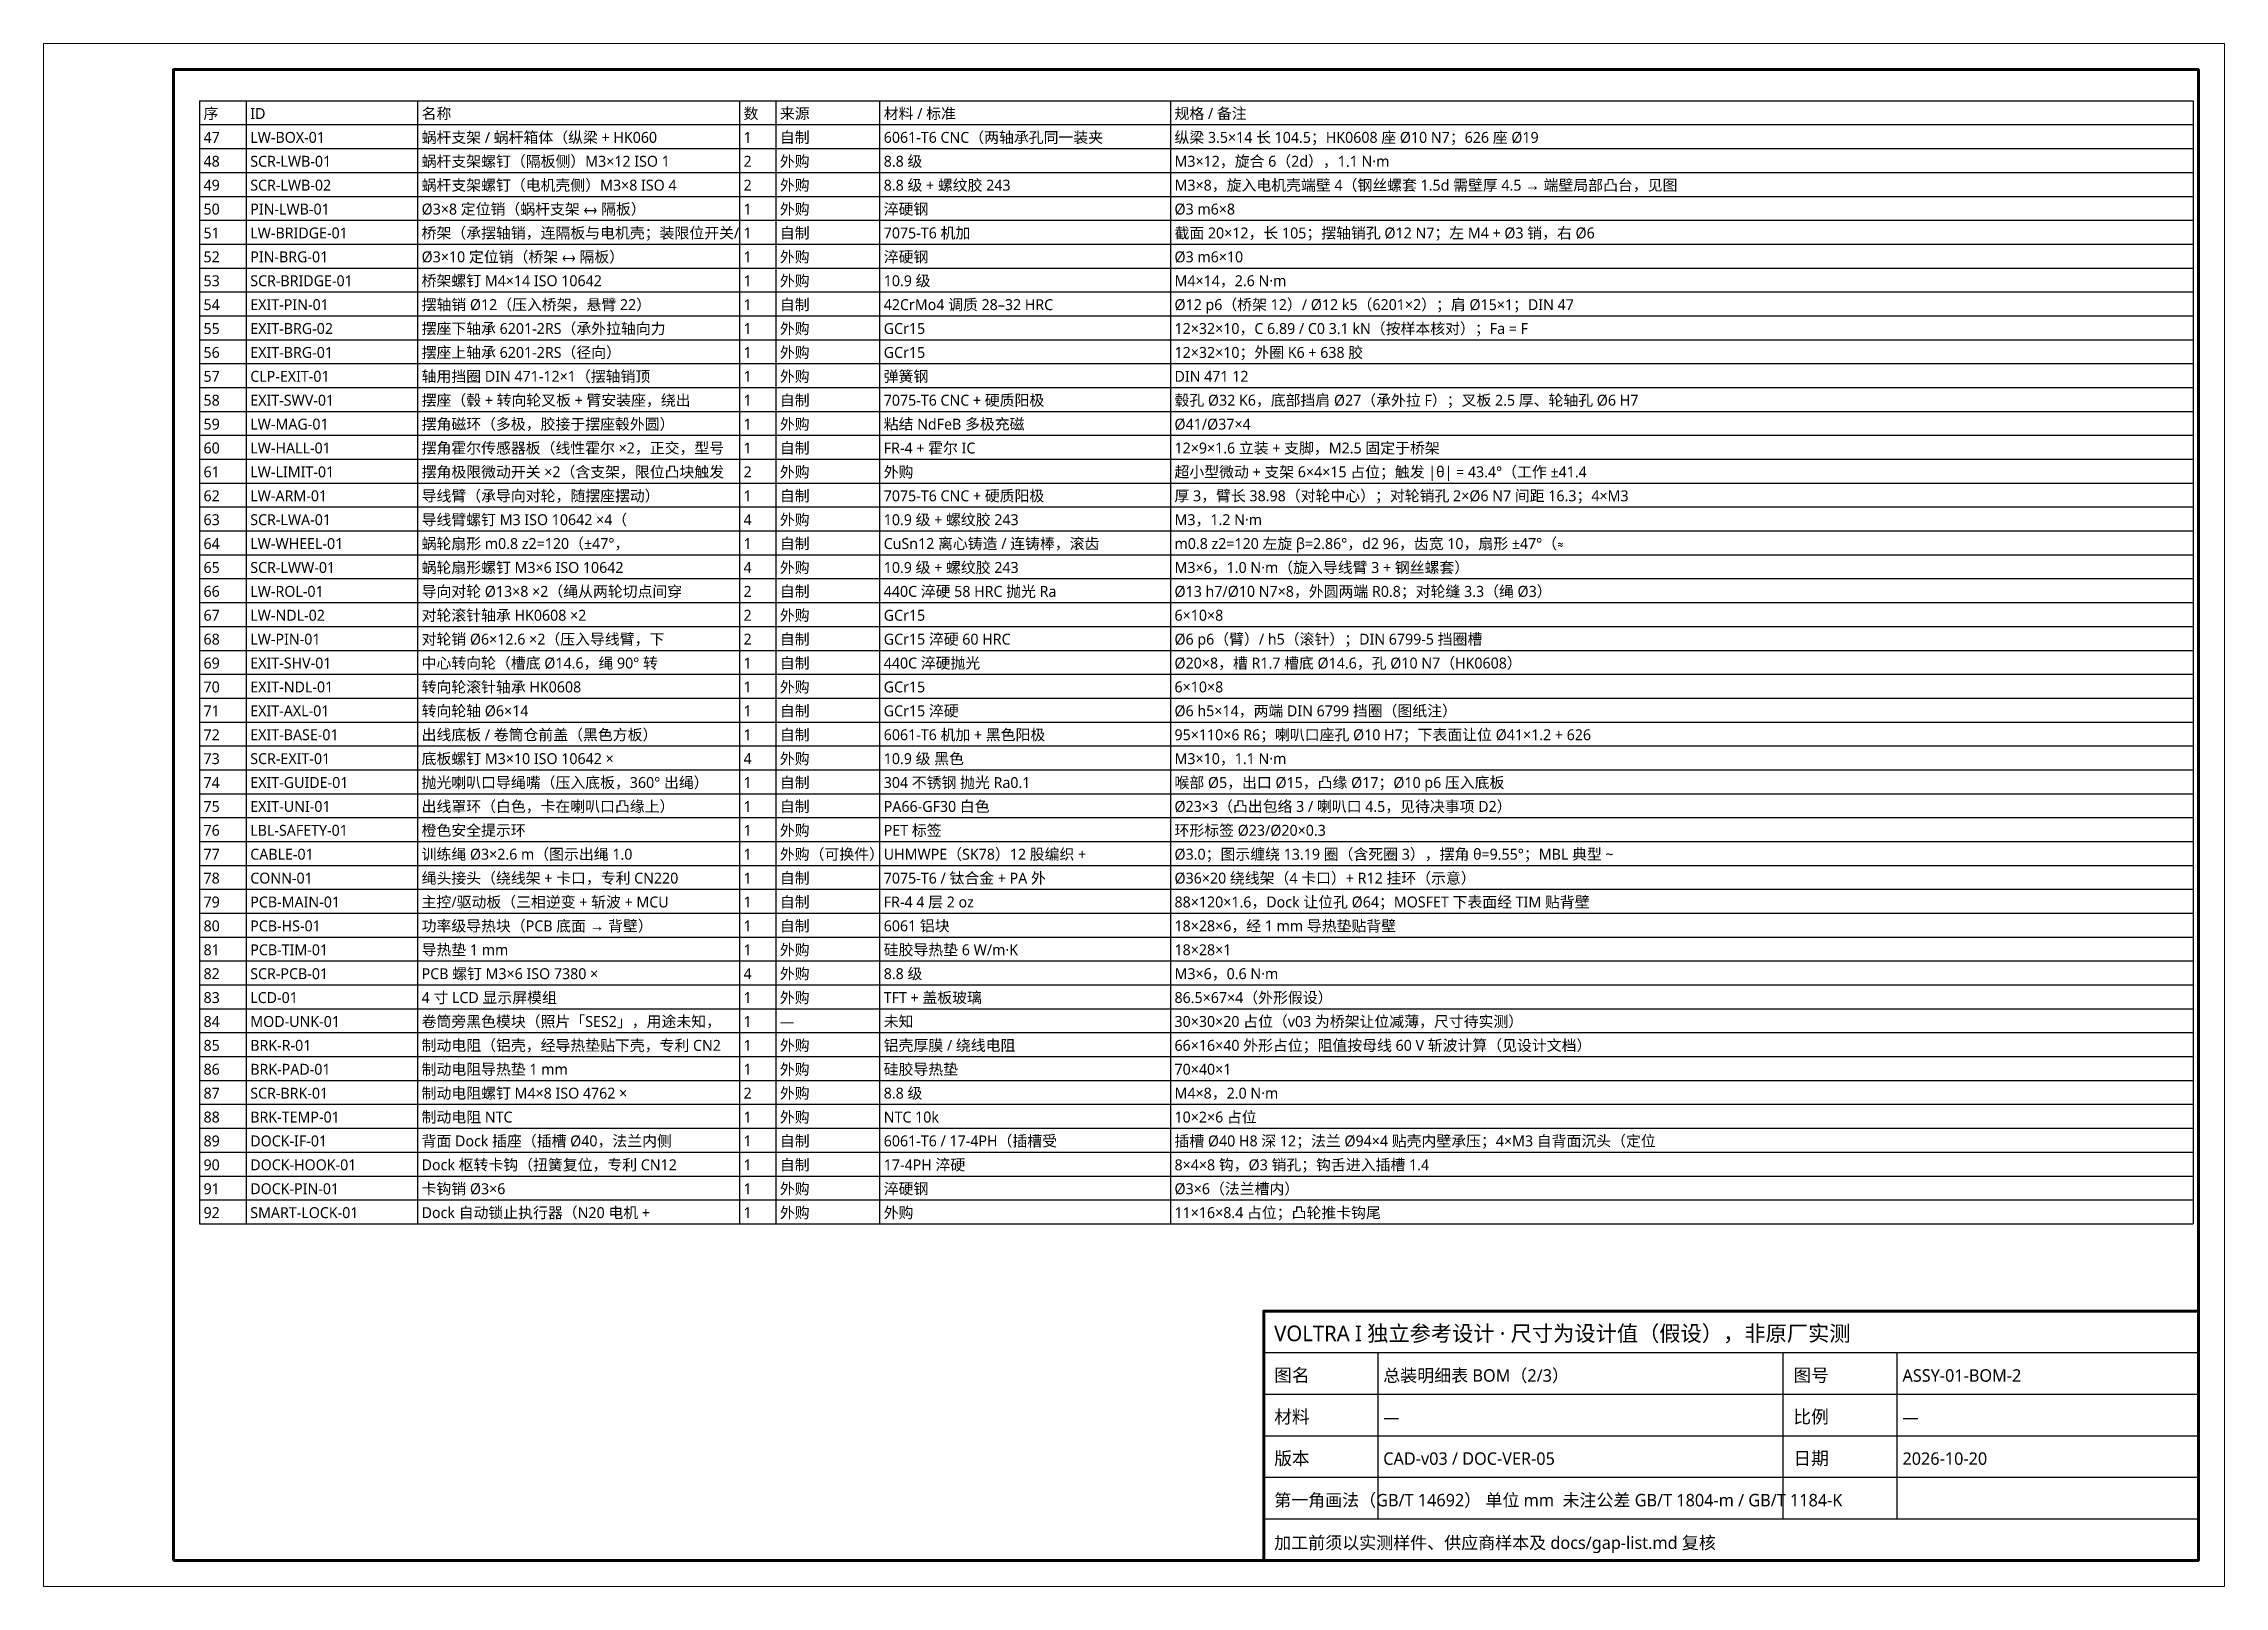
# Model space of a CAD drawing. Header units: millimetres. Extents: x 0 to 420, y 0 to 297.
import ezdxf

# ---------------------------------------------------------------- set-up
doc = ezdxf.new("R2010")
doc.units = ezdxf.units.MM
doc.layers.add('FRAME', color=7, linetype='CONTINUOUS', lineweight=70)
doc.layers.add('TEXT', color=7, linetype='CONTINUOUS', lineweight=25)
doc.styles.add('CJK', font='NotoSansCJK-Regular.ttc')

msp = doc.modelspace()

# ---------------------------------------------------------------- linework, layer by layer
at = {"layer": 'FRAME', "lineweight": 18}
msp.add_lwpolyline([(0, 0), (420, 0), (420, 297), (0, 297)], close=True, dxfattribs=at)
at = {"layer": 'FRAME'}
for points in [[(25, 5), (415, 5), (415, 292), (25, 292)], [(235, 5), (415, 5), (415, 53), (235, 53)]]:
    msp.add_lwpolyline(points, close=True, dxfattribs=at)
at = {"layer": 'TEXT'}
for p, q in [((30, 286), (30, 69.8)), ((39, 286), (39, 69.8)), ((72, 286), (72, 69.8)), ((134, 286), (134, 69.8)), ((141, 286), (141, 69.8)), ((161, 286), (161, 69.8)), ((217, 286), (217, 69.8)), ((414, 286), (414, 69.8)), ((235, 45), (415, 45)), ((257, 13), (257, 45)), ((335, 13), (335, 45)), ((357, 13), (357, 45)), ((235, 37), (415, 37)), ((235, 29), (415, 29)), ((235, 21), (415, 21)), ((235, 13), (415, 13))]:
    msp.add_line(p, q, dxfattribs=at)
for points in [[(30, 286), (414, 286)], [(30, 281.4), (414, 281.4)], [(30, 276.8), (414, 276.8)], [(30, 272.2), (414, 272.2)], [(30, 267.6), (414, 267.6)], [(30, 263), (414, 263)], [(30, 258.4), (414, 258.4)], [(30, 253.8), (414, 253.8)], [(30, 249.2), (414, 249.2)], [(30, 244.6), (414, 244.6)], [(30, 240), (414, 240)], [(30, 235.4), (414, 235.4)], [(30, 230.8), (414, 230.8)], [(30, 226.2), (414, 226.2)], [(30, 221.6), (414, 221.6)], [(30, 217), (414, 217)], [(30, 212.4), (414, 212.4)], [(30, 207.8), (414, 207.8)], [(30, 203.2), (414, 203.2)], [(30, 198.6), (414, 198.6)], [(30, 194), (414, 194)], [(30, 189.4), (414, 189.4)], [(30, 184.8), (414, 184.8)], [(30, 180.2), (414, 180.2)], [(30, 175.6), (414, 175.6)], [(30, 171), (414, 171)], [(30, 166.4), (414, 166.4)], [(30, 161.8), (414, 161.8)], [(30, 157.2), (414, 157.2)], [(30, 152.6), (414, 152.6)], [(30, 148), (414, 148)], [(30, 143.4), (414, 143.4)], [(30, 138.8), (414, 138.8)], [(30, 134.2), (414, 134.2)], [(30, 129.6), (414, 129.6)], [(30, 125), (414, 125)], [(30, 120.4), (414, 120.4)], [(30, 115.8), (414, 115.8)], [(30, 111.2), (414, 111.2)], [(30, 106.6), (414, 106.6)], [(30, 102), (414, 102)], [(30, 97.4), (414, 97.4)], [(30, 92.8), (414, 92.8)], [(30, 88.2), (414, 88.2)], [(30, 83.6), (414, 83.6)], [(30, 79), (414, 79)], [(30, 74.4), (414, 74.4)], [(30, 69.8), (414, 69.8)]]:
    msp.add_lwpolyline(points, dxfattribs=at)

# ---------------------------------------------------------------- texts
at = {"layer": 'TEXT', "style": 'CJK'}
for s, height, p in [('序', 2.1, (30.8, 282.5)), ('ID', 2.1, (39.8, 282.5)), ('名称', 2.1, (72.8, 282.5)), ('数', 2.1, (134.8, 282.5)), ('来源', 2.1, (141.8, 282.5)), ('材料 / 标准', 2.1, (161.8, 282.5)), ('规格 / 备注', 2.1, (217.8, 282.5)), ('47', 2.1, (30.8, 277.9)), ('LW-BOX-01', 2.1, (39.8, 277.9)), ('蜗杆支架 / 蜗杆箱体（纵梁 + HK060', 2.1, (72.8, 277.9)), ('1', 2.1, (134.8, 277.9)), ('自制', 2.1, (141.8, 277.9)), ('6061-T6 CNC（两轴承孔同一装夹', 2.1, (161.8, 277.9)), ('纵梁 3.5×14 长 104.5；HK0608 座 Ø10 N7；626 座 Ø19 ', 2.1, (217.8, 277.9)), ('48', 2.1, (30.8, 273.3)), ('SCR-LWB-01', 2.1, (39.8, 273.3)), ('蜗杆支架螺钉（隔板侧）M3×12 ISO 1', 2.1, (72.8, 273.3)), ('2', 2.1, (134.8, 273.3)), ('外购', 2.1, (141.8, 273.3)), ('8.8 级', 2.1, (161.8, 273.3)), ('M3×12，旋合 6（2d），1.1 N·m', 2.1, (217.8, 273.3)), ('49', 2.1, (30.8, 268.7)), ('SCR-LWB-02', 2.1, (39.8, 268.7)), ('蜗杆支架螺钉（电机壳侧）M3×8 ISO 4', 2.1, (72.8, 268.7)), ('2', 2.1, (134.8, 268.7)), ('外购', 2.1, (141.8, 268.7)), ('8.8 级 + 螺纹胶 243', 2.1, (161.8, 268.7)), ('M3×8，旋入电机壳端壁 4（钢丝螺套 1.5d 需壁厚 4.5 → 端壁局部凸台，见图', 2.1, (217.8, 268.7)), ('50', 2.1, (30.8, 264.1)), ('PIN-LWB-01', 2.1, (39.8, 264.1)), ('Ø3×8 定位销（蜗杆支架 ↔ 隔板）', 2.1, (72.8, 264.1)), ('1', 2.1, (134.8, 264.1)), ('外购', 2.1, (141.8, 264.1)), ('淬硬钢', 2.1, (161.8, 264.1)), ('Ø3 m6×8', 2.1, (217.8, 264.1)), ('51', 2.1, (30.8, 259.5)), ('LW-BRIDGE-01', 2.1, (39.8, 259.5)), ('桥架（承摆轴销，连隔板与电机壳；装限位开关/', 2.1, (72.8, 259.5)), ('1', 2.1, (134.8, 259.5)), ('自制', 2.1, (141.8, 259.5)), ('7075-T6 机加', 2.1, (161.8, 259.5)), ('截面 20×12，长 105；摆轴销孔 Ø12 N7；左 M4 + Ø3 销，右 Ø6 ', 2.1, (217.8, 259.5)), ('52', 2.1, (30.8, 254.9)), ('PIN-BRG-01', 2.1, (39.8, 254.9)), ('Ø3×10 定位销（桥架 ↔ 隔板）', 2.1, (72.8, 254.9)), ('1', 2.1, (134.8, 254.9)), ('外购', 2.1, (141.8, 254.9)), ('淬硬钢', 2.1, (161.8, 254.9)), ('Ø3 m6×10', 2.1, (217.8, 254.9)), ('53', 2.1, (30.8, 250.3)), ('SCR-BRIDGE-01', 2.1, (39.8, 250.3)), ('桥架螺钉 M4×14 ISO 10642', 2.1, (72.8, 250.3)), ('1', 2.1, (134.8, 250.3)), ('外购', 2.1, (141.8, 250.3)), ('10.9 级', 2.1, (161.8, 250.3)), ('M4×14，2.6 N·m', 2.1, (217.8, 250.3)), ('54', 2.1, (30.8, 245.7)), ('EXIT-PIN-01', 2.1, (39.8, 245.7)), ('摆轴销 Ø12（压入桥架，悬臂 22）', 2.1, (72.8, 245.7)), ('自制', 2.1, (141.8, 245.7)), ('42CrMo4 调质 28–32 HRC', 2.1, (161.8, 245.7)), ('Ø12 p6（桥架 12）/ Ø12 k5（6201×2）；肩 Ø15×1；DIN 47', 2.1, (217.8, 245.7)), ('1', 2.1, (134.8, 245.7)), ('55', 2.1, (30.8, 241.1)), ('EXIT-BRG-02', 2.1, (39.8, 241.1)), ('摆座下轴承 6201-2RS（承外拉轴向力 ', 2.1, (72.8, 241.1)), ('1', 2.1, (134.8, 241.1)), ('外购', 2.1, (141.8, 241.1)), ('GCr15', 2.1, (161.8, 241.1)), ('12×32×10，C 6.89 / C0 3.1 kN（按样本核对）；Fa = F', 2.1, (217.8, 241.1)), ('56', 2.1, (30.8, 236.5)), ('EXIT-BRG-01', 2.1, (39.8, 236.5)), ('摆座上轴承 6201-2RS（径向）', 2.1, (72.8, 236.5)), ('1', 2.1, (134.8, 236.5)), ('外购', 2.1, (141.8, 236.5)), ('GCr15', 2.1, (161.8, 236.5)), ('12×32×10；外圈 K6 + 638 胶', 2.1, (217.8, 236.5)), ('57', 2.1, (30.8, 231.9)), ('CLP-EXIT-01', 2.1, (39.8, 231.9)), ('轴用挡圈 DIN 471-12×1（摆轴销顶', 2.1, (72.8, 231.9)), ('1', 2.1, (134.8, 231.9)), ('外购', 2.1, (141.8, 231.9)), ('弹簧钢', 2.1, (161.8, 231.9)), ('DIN 471 12', 2.1, (217.8, 231.9)), ('58', 2.1, (30.8, 227.3)), ('EXIT-SWV-01', 2.1, (39.8, 227.3)), ('摆座（毂 + 转向轮叉板 + 臂安装座，绕出', 2.1, (72.8, 227.3)), ('1', 2.1, (134.8, 227.3)), ('自制', 2.1, (141.8, 227.3)), ('7075-T6 CNC + 硬质阳极', 2.1, (161.8, 227.3)), ('毂孔 Ø32 K6，底部挡肩 Ø27（承外拉 F）；叉板 2.5 厚、轮轴孔 Ø6 H7', 2.1, (217.8, 227.3)), ('59', 2.1, (30.8, 222.7)), ('LW-MAG-01', 2.1, (39.8, 222.7)), ('摆角磁环（多极，胶接于摆座毂外圆）', 2.1, (72.8, 222.7)), ('1', 2.1, (134.8, 222.7)), ('外购', 2.1, (141.8, 222.7)), ('粘结 NdFeB 多极充磁', 2.1, (161.8, 222.7)), ('Ø41/Ø37×4', 2.1, (217.8, 222.7)), ('60', 2.1, (30.8, 218.1)), ('LW-HALL-01', 2.1, (39.8, 218.1)), ('摆角霍尔传感器板（线性霍尔 ×2，正交，型号', 2.1, (72.8, 218.1)), ('1', 2.1, (134.8, 218.1)), ('自制', 2.1, (141.8, 218.1)), ('FR-4 + 霍尔 IC', 2.1, (161.8, 218.1)), ('12×9×1.6 立装 + 支脚，M2.5 固定于桥架', 2.1, (217.8, 218.1)), ('61', 2.1, (30.8, 213.5)), ('LW-LIMIT-01', 2.1, (39.8, 213.5)), ('摆角极限微动开关 ×2（含支架，限位凸块触发', 2.1, (72.8, 213.5)), ('2', 2.1, (134.8, 213.5)), ('外购', 2.1, (141.8, 213.5)), ('外购', 2.1, (161.8, 213.5)), ('超小型微动 + 支架 6×4×15 占位；触发 |θ| = 43.4°（工作 ±41.4', 2.1, (217.8, 213.5)), ('62', 2.1, (30.8, 208.9)), ('LW-ARM-01', 2.1, (39.8, 208.9)), ('导线臂（承导向对轮，随摆座摆动）', 2.1, (72.8, 208.9)), ('1', 2.1, (134.8, 208.9)), ('自制', 2.1, (141.8, 208.9)), ('7075-T6 CNC + 硬质阳极', 2.1, (161.8, 208.9)), ('厚 3，臂长 38.98（对轮中心）；对轮销孔 2×Ø6 N7 间距 16.3；4×M3', 2.1, (217.8, 208.9)), ('63', 2.1, (30.8, 204.3)), ('SCR-LWA-01', 2.1, (39.8, 204.3)), ('导线臂螺钉 M3 ISO 10642 ×4（', 2.1, (72.8, 204.3)), ('4', 2.1, (134.8, 204.3)), ('外购', 2.1, (141.8, 204.3)), ('10.9 级 + 螺纹胶 243', 2.1, (161.8, 204.3)), ('M3，1.2 N·m', 2.1, (217.8, 204.3)), ('64', 2.1, (30.8, 199.7)), ('LW-WHEEL-01', 2.1, (39.8, 199.7)), ('蜗轮扇形 m0.8 z2=120（±47°，', 2.1, (72.8, 199.7)), ('1', 2.1, (134.8, 199.7)), ('自制', 2.1, (141.8, 199.7)), ('CuSn12 离心铸造 / 连铸棒，滚齿', 2.1, (161.8, 199.7)), ('m0.8 z2=120 左旋 β=2.86°，d2 96，齿宽 10，扇形 ±47°（≈', 2.1, (217.8, 199.7)), ('蜗轮扇形螺钉 M3×6 ISO 10642 ', 2.1, (72.8, 195.1)), ('外购', 2.1, (141.8, 195.1)), ('10.9 级 + 螺纹胶 243', 2.1, (161.8, 195.1)), ('M3×6，1.0 N·m（旋入导线臂 3 + 钢丝螺套）', 2.1, (217.8, 195.1)), ('65', 2.1, (30.8, 195.1)), ('SCR-LWW-01', 2.1, (39.8, 195.1)), ('4', 2.1, (134.8, 195.1)), ('66', 2.1, (30.8, 190.5)), ('LW-ROL-01', 2.1, (39.8, 190.5)), ('导向对轮 Ø13×8 ×2（绳从两轮切点间穿', 2.1, (72.8, 190.5)), ('2', 2.1, (134.8, 190.5)), ('自制', 2.1, (141.8, 190.5)), ('440C 淬硬 58 HRC 抛光 Ra', 2.1, (161.8, 190.5)), ('Ø13 h7/Ø10 N7×8，外圆两端 R0.8；对轮缝 3.3（绳 Ø3）', 2.1, (217.8, 190.5)), ('67', 2.1, (30.8, 185.9)), ('LW-NDL-02', 2.1, (39.8, 185.9)), ('对轮滚针轴承 HK0608 ×2', 2.1, (72.8, 185.9)), ('2', 2.1, (134.8, 185.9)), ('外购', 2.1, (141.8, 185.9)), ('GCr15', 2.1, (161.8, 185.9)), ('6×10×8', 2.1, (217.8, 185.9)), ('68', 2.1, (30.8, 181.3)), ('LW-PIN-01', 2.1, (39.8, 181.3)), ('对轮销 Ø6×12.6 ×2（压入导线臂，下', 2.1, (72.8, 181.3)), ('2', 2.1, (134.8, 181.3)), ('自制', 2.1, (141.8, 181.3)), ('GCr15 淬硬 60 HRC', 2.1, (161.8, 181.3)), ('Ø6 p6（臂）/ h5（滚针）；DIN 6799-5 挡圈槽', 2.1, (217.8, 181.3)), ('69', 2.1, (30.8, 176.7)), ('EXIT-SHV-01', 2.1, (39.8, 176.7)), ('中心转向轮（槽底 Ø14.6，绳 90° 转', 2.1, (72.8, 176.7)), ('1', 2.1, (134.8, 176.7)), ('自制', 2.1, (141.8, 176.7)), ('440C 淬硬抛光', 2.1, (161.8, 176.7)), ('Ø20×8，槽 R1.7 槽底 Ø14.6，孔 Ø10 N7（HK0608）', 2.1, (217.8, 176.7)), ('70', 2.1, (30.8, 172.1)), ('EXIT-NDL-01', 2.1, (39.8, 172.1)), ('转向轮滚针轴承 HK0608', 2.1, (72.8, 172.1)), ('1', 2.1, (134.8, 172.1)), ('外购', 2.1, (141.8, 172.1)), ('GCr15', 2.1, (161.8, 172.1)), ('6×10×8', 2.1, (217.8, 172.1)), ('71', 2.1, (30.8, 167.5)), ('EXIT-AXL-01', 2.1, (39.8, 167.5)), ('转向轮轴 Ø6×14', 2.1, (72.8, 167.5)), ('1', 2.1, (134.8, 167.5)), ('自制', 2.1, (141.8, 167.5)), ('GCr15 淬硬', 2.1, (161.8, 167.5)), ('Ø6 h5×14，两端 DIN 6799 挡圈（图纸注）', 2.1, (217.8, 167.5)), ('72', 2.1, (30.8, 162.9)), ('EXIT-BASE-01', 2.1, (39.8, 162.9)), ('出线底板 / 卷筒仓前盖（黑色方板）', 2.1, (72.8, 162.9)), ('1', 2.1, (134.8, 162.9)), ('自制', 2.1, (141.8, 162.9)), ('6061-T6 机加 + 黑色阳极', 2.1, (161.8, 162.9)), ('95×110×6 R6；喇叭口座孔 Ø10 H7；下表面让位 Ø41×1.2 + 626', 2.1, (217.8, 162.9)), ('73', 2.1, (30.8, 158.3)), ('SCR-EXIT-01', 2.1, (39.8, 158.3)), ('底板螺钉 M3×10 ISO 10642 ×', 2.1, (72.8, 158.3)), ('4', 2.1, (134.8, 158.3)), ('外购', 2.1, (141.8, 158.3)), ('10.9 级 黑色', 2.1, (161.8, 158.3)), ('M3×10，1.1 N·m', 2.1, (217.8, 158.3)), ('74', 2.1, (30.8, 153.7)), ('EXIT-GUIDE-01', 2.1, (39.8, 153.7)), ('抛光喇叭口导绳嘴（压入底板，360° 出绳）', 2.1, (72.8, 153.7)), ('1', 2.1, (134.8, 153.7)), ('自制', 2.1, (141.8, 153.7)), ('304 不锈钢 抛光 Ra0.1', 2.1, (161.8, 153.7)), ('喉部 Ø5，出口 Ø15，凸缘 Ø17；Ø10 p6 压入底板', 2.1, (217.8, 153.7)), ('EXIT-UNI-01', 2.1, (39.8, 149.1)), ('出线罩环（白色，卡在喇叭口凸缘上）', 2.1, (72.8, 149.1)), ('自制', 2.1, (141.8, 149.1)), ('PA66-GF30 白色', 2.1, (161.8, 149.1)), ('Ø23×3（凸出包络 3 / 喇叭口 4.5，见待决事项 D2）', 2.1, (217.8, 149.1)), ('75', 2.1, (30.8, 149.1)), ('1', 2.1, (134.8, 149.1)), ('76', 2.1, (30.8, 144.5)), ('LBL-SAFETY-01', 2.1, (39.8, 144.5)), ('橙色安全提示环', 2.1, (72.8, 144.5)), ('1', 2.1, (134.8, 144.5)), ('外购', 2.1, (141.8, 144.5)), ('PET 标签', 2.1, (161.8, 144.5)), ('环形标签 Ø23/Ø20×0.3', 2.1, (217.8, 144.5)), ('77', 2.1, (30.8, 139.9)), ('CABLE-01', 2.1, (39.8, 139.9)), ('训练绳 Ø3×2.6 m（图示出绳 1.0 ', 2.1, (72.8, 139.9)), ('1', 2.1, (134.8, 139.9)), ('外购（可换件）', 2.1, (141.8, 139.9)), ('UHMWPE（SK78）12 股编织 +', 2.1, (161.8, 139.9)), ('Ø3.0；图示缠绕 13.19 圈（含死圈 3），摆角 θ=9.55°；MBL 典型 ~', 2.1, (217.8, 139.9)), ('78', 2.1, (30.8, 135.3)), ('CONN-01', 2.1, (39.8, 135.3)), ('绳头接头（绕线架 + 卡口，专利 CN220', 2.1, (72.8, 135.3)), ('1', 2.1, (134.8, 135.3)), ('自制', 2.1, (141.8, 135.3)), ('7075-T6 / 钛合金 + PA 外', 2.1, (161.8, 135.3)), ('Ø36×20 绕线架（4 卡口）+ R12 挂环（示意）', 2.1, (217.8, 135.3)), ('79', 2.1, (30.8, 130.7)), ('PCB-MAIN-01', 2.1, (39.8, 130.7)), ('主控/驱动板（三相逆变 + 斩波 + MCU', 2.1, (72.8, 130.7)), ('1', 2.1, (134.8, 130.7)), ('自制', 2.1, (141.8, 130.7)), ('FR-4 4 层 2 oz', 2.1, (161.8, 130.7)), ('88×120×1.6，Dock 让位孔 Ø64；MOSFET 下表面经 TIM 贴背壁', 2.1, (217.8, 130.7)), ('80', 2.1, (30.8, 126.1)), ('PCB-HS-01', 2.1, (39.8, 126.1)), ('功率级导热块（PCB 底面 → 背壁）', 2.1, (72.8, 126.1)), ('1', 2.1, (134.8, 126.1)), ('自制', 2.1, (141.8, 126.1)), ('6061 铝块', 2.1, (161.8, 126.1)), ('18×28×6，经 1 mm 导热垫贴背壁', 2.1, (217.8, 126.1)), ('81', 2.1, (30.8, 121.5)), ('PCB-TIM-01', 2.1, (39.8, 121.5)), ('导热垫 1 mm', 2.1, (72.8, 121.5)), ('1', 2.1, (134.8, 121.5)), ('外购', 2.1, (141.8, 121.5)), ('硅胶导热垫 6 W/m·K', 2.1, (161.8, 121.5)), ('18×28×1', 2.1, (217.8, 121.5)), ('82', 2.1, (30.8, 116.9)), ('SCR-PCB-01', 2.1, (39.8, 116.9)), ('PCB 螺钉 M3×6 ISO 7380 ×', 2.1, (72.8, 116.9)), ('4', 2.1, (134.8, 116.9)), ('外购', 2.1, (141.8, 116.9)), ('8.8 级', 2.1, (161.8, 116.9)), ('M3×6，0.6 N·m', 2.1, (217.8, 116.9)), ('83', 2.1, (30.8, 112.3)), ('LCD-01', 2.1, (39.8, 112.3)), ('4 寸 LCD 显示屏模组', 2.1, (72.8, 112.3)), ('1', 2.1, (134.8, 112.3)), ('外购', 2.1, (141.8, 112.3)), ('TFT + 盖板玻璃', 2.1, (161.8, 112.3)), ('86.5×67×4（外形假设）', 2.1, (217.8, 112.3)), ('84', 2.1, (30.8, 107.7)), ('MOD-UNK-01', 2.1, (39.8, 107.7)), ('卷筒旁黑色模块（照片「SES2」，用途未知，', 2.1, (72.8, 107.7)), ('1', 2.1, (134.8, 107.7)), ('未知', 2.1, (161.8, 107.7)), ('30×30×20 占位（v03 为桥架让位减薄，尺寸待实测）', 2.1, (217.8, 107.7)), ('85', 2.1, (30.8, 103.1)), ('BRK-R-01', 2.1, (39.8, 103.1)), ('制动电阻（铝壳，经导热垫贴下壳，专利 CN2', 2.1, (72.8, 103.1)), ('1', 2.1, (134.8, 103.1)), ('—', 2.1, (141.8, 107.7)), ('外购', 2.1, (141.8, 103.1)), ('铝壳厚膜 / 绕线电阻', 2.1, (161.8, 103.1)), ('66×16×40 外形占位；阻值按母线 60 V 斩波计算（见设计文档）', 2.1, (217.8, 103.1)), ('制动电阻导热垫 1 mm', 2.1, (72.8, 98.5)), ('外购', 2.1, (141.8, 98.5)), ('硅胶导热垫', 2.1, (161.8, 98.5)), ('86', 2.1, (30.8, 98.5)), ('BRK-PAD-01', 2.1, (39.8, 98.5)), ('1', 2.1, (134.8, 98.5)), ('70×40×1', 2.1, (217.8, 98.5)), ('87', 2.1, (30.8, 93.9)), ('SCR-BRK-01', 2.1, (39.8, 93.9)), ('制动电阻螺钉 M4×8 ISO 4762 ×', 2.1, (72.8, 93.9)), ('2', 2.1, (134.8, 93.9)), ('外购', 2.1, (141.8, 93.9)), ('8.8 级', 2.1, (161.8, 93.9)), ('M4×8，2.0 N·m', 2.1, (217.8, 93.9)), ('88', 2.1, (30.8, 89.3)), ('BRK-TEMP-01', 2.1, (39.8, 89.3)), ('制动电阻 NTC', 2.1, (72.8, 89.3)), ('1', 2.1, (134.8, 89.3)), ('外购', 2.1, (141.8, 89.3)), ('NTC 10k', 2.1, (161.8, 89.3)), ('10×2×6 占位', 2.1, (217.8, 89.3)), ('89', 2.1, (30.8, 84.7)), ('DOCK-IF-01', 2.1, (39.8, 84.7)), ('背面 Dock 插座（插槽 Ø40，法兰内侧', 2.1, (72.8, 84.7)), ('1', 2.1, (134.8, 84.7)), ('自制', 2.1, (141.8, 84.7)), ('6061-T6 / 17-4PH（插槽受', 2.1, (161.8, 84.7)), ('插槽 Ø40 H8 深 12；法兰 Ø94×4 贴壳内壁承压；4×M3 自背面沉头（定位', 2.1, (217.8, 84.7)), ('90', 2.1, (30.8, 80.1)), ('DOCK-HOOK-01', 2.1, (39.8, 80.1)), ('Dock 枢转卡钩（扭簧复位，专利 CN12', 2.1, (72.8, 80.1)), ('1', 2.1, (134.8, 80.1)), ('自制', 2.1, (141.8, 80.1)), ('17-4PH 淬硬', 2.1, (161.8, 80.1)), ('8×4×8 钩，Ø3 销孔；钩舌进入插槽 1.4', 2.1, (217.8, 80.1)), ('91', 2.1, (30.8, 75.5)), ('DOCK-PIN-01', 2.1, (39.8, 75.5)), ('卡钩销 Ø3×6', 2.1, (72.8, 75.5)), ('1', 2.1, (134.8, 75.5)), ('外购', 2.1, (141.8, 75.5)), ('淬硬钢', 2.1, (161.8, 75.5)), ('Ø3×6（法兰槽内）', 2.1, (217.8, 75.5)), ('92', 2.1, (30.8, 70.9)), ('SMART-LOCK-01', 2.1, (39.8, 70.9)), ('Dock 自动锁止执行器（N20 电机 + ', 2.1, (72.8, 70.9)), ('1', 2.1, (134.8, 70.9)), ('外购', 2.1, (141.8, 70.9)), ('外购', 2.1, (161.8, 70.9)), ('11×16×8.4 占位；凸轮推卡钩尾', 2.1, (217.8, 70.9)), ('VOLTRA I 独立参考设计 · 尺寸为设计值（假设），非原厂实测', 3, (237, 47.2)), ('图名', 2.5, (237, 39.4)), ('总装明细表 BOM（2/3）', 2.4, (258, 39.4)), ('图号', 2.5, (337, 39.4)), ('ASSY-01-BOM-2', 2.4, (358, 39.4)), ('材料', 2.5, (237, 31.4)), ('比例', 2.5, (337, 31.4)), ('—', 2.4, (258, 31.4)), ('—', 2.4, (358, 31.4)), ('版本', 2.5, (237, 23.4)), ('CAD-v03 / DOC-VER-05', 2.4, (258, 23.4)), ('日期', 2.5, (337, 23.4)), ('2026-10-20', 2.4, (358, 23.4)), ('第一角画法（GB/T 14692） 单位 mm  未注公差 GB/T 1804-m / GB/T 1184-K', 2.4, (237, 15.4)), ('加工前须以实测样件、供应商样本及 docs/gap-list.md 复核', 2.4, (237, 7.2))]:
    msp.add_text(s, height=height, dxfattribs=at).set_placement(p)

doc.saveas('drawing.dxf')
